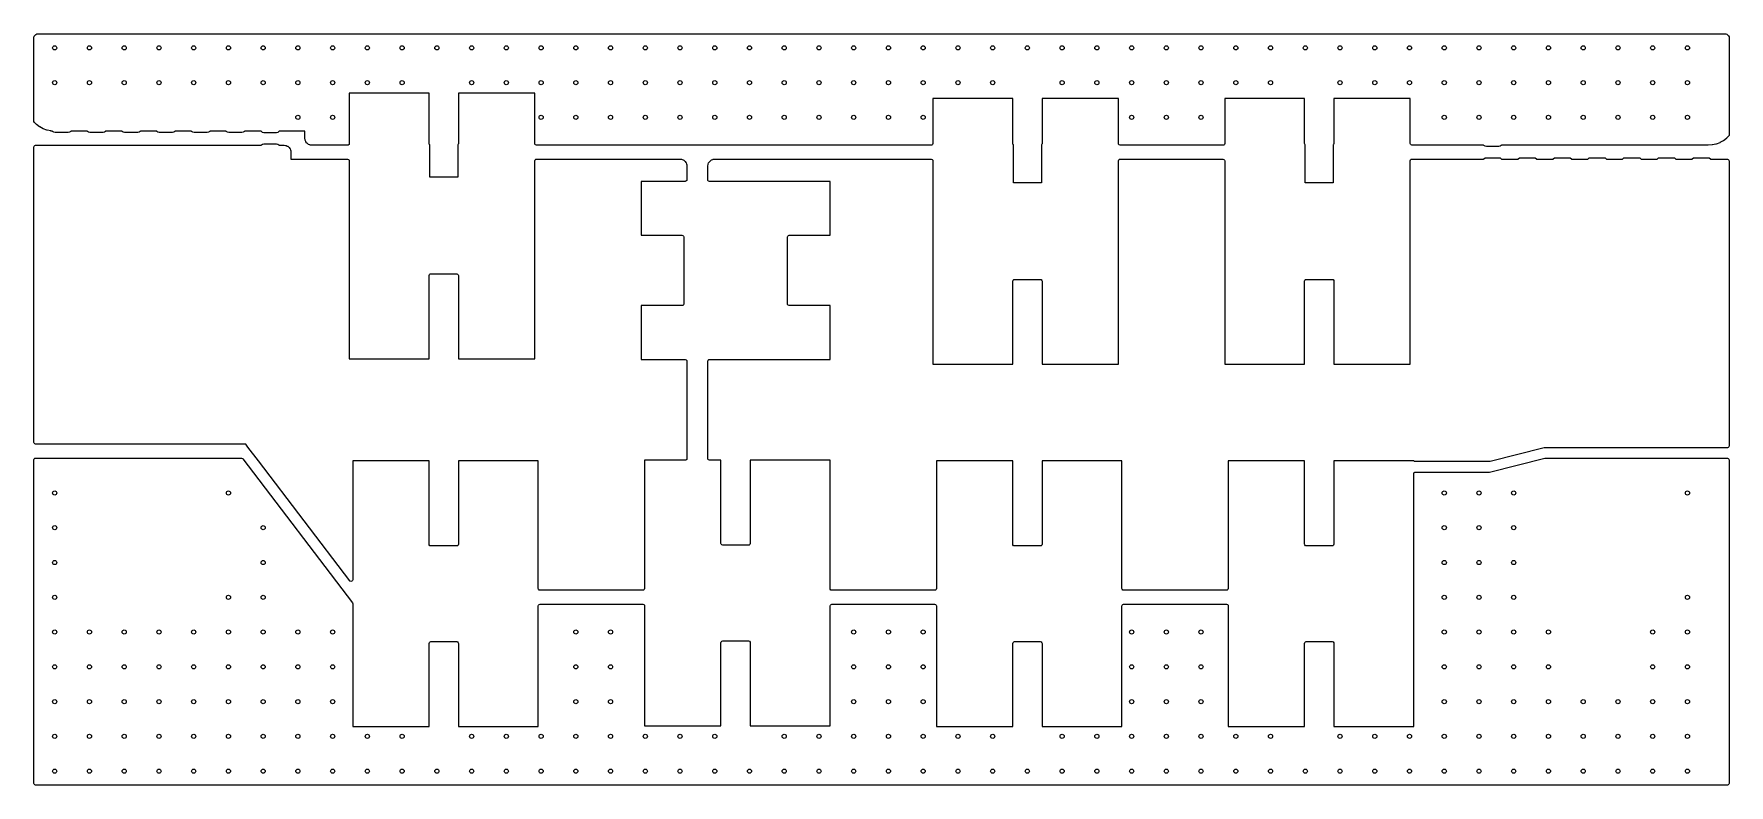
# Model space of a CAD drawing. Extents: x 3.76 to 8.56, y -6.08 to -3.96.
import ezdxf

# ---------------------------------------------------------------- set-up
doc = ezdxf.new("R2010")
doc.units = 0
doc.header["$MEASUREMENT"] = 0
doc.layers.add('BLACK', color=7, linetype='CONTINUOUS')

msp = doc.modelspace()

# ---------------------------------------------------------------- linework, layer by layer
at = {"layer": 'BLACK', "linetype": 'CONTINUOUS'}
for p, q in [((3.7599, -3.9657), (3.7606, -3.9631)), ((3.7599, -4.2036), (3.7599, -3.9657)), ((3.7606, -3.9631), (3.7613, -3.9623)), ((3.7613, -3.9623), (3.7654, -3.9581)), ((3.7654, -3.9581), (3.7678, -3.9568)), ((3.7678, -3.9568), (3.7689, -3.9567)), ((3.7689, -3.9567), (8.554, -3.9567)), ((8.554, -3.9567), (8.5566, -3.9575)), ((8.5566, -3.9575), (8.5574, -3.9581)), ((8.5574, -3.9581), (8.5615, -3.9623)), ((8.5615, -3.9623), (8.5629, -3.9647)), ((8.5629, -3.9647), (8.563, -3.9657)), ((8.563, -3.9657), (8.563, -4.2429)), ((4.8798, -4.124), (4.6535, -4.124)), ((4.6535, -4.124), (4.6535, -4.2668)), ((4.8798, -4.2668), (4.8798, -4.124)), ((5.1791, -4.124), (4.9628, -4.124)), ((4.9628, -4.124), (4.9628, -4.2668)), ((5.1791, -4.2668), (5.1791, -4.124)), ((6.5333, -4.1398), (6.3071, -4.1398)), ((6.3071, -4.1398), (6.3071, -4.2668)), ((6.5333, -4.2668), (6.5333, -4.1398)), ((6.8327, -4.1398), (6.6163, -4.1398)), ((6.6163, -4.1398), (6.6163, -4.2668)), ((6.8327, -4.2668), (6.8327, -4.1398)), ((7.3601, -4.1398), (7.1338, -4.1398)), ((7.1338, -4.1398), (7.1338, -4.2668)), ((7.3601, -4.2668), (7.3601, -4.1398)), ((7.6595, -4.1398), (7.4431, -4.1398)), ((7.4431, -4.1398), (7.4431, -4.2668)), ((7.6595, -4.2668), (7.6595, -4.1398)), ((3.76, -4.2046), (3.7599, -4.2036)), ((3.7613, -4.207), (3.76, -4.2046)), ((3.7671, -4.2128), (3.7613, -4.207)), ((3.7676, -4.2133), (3.7671, -4.2128)), ((3.776, -4.2196), (3.7676, -4.2133)), ((3.7766, -4.22), (3.776, -4.2196)), ((3.7859, -4.225), (3.7766, -4.22)), ((3.7865, -4.2253), (3.7859, -4.225)), ((3.7964, -4.229), (3.7865, -4.2253)), ((3.7599, -4.2765), (3.7606, -4.2739)), ((3.7606, -4.2739), (3.7627, -4.2721)), ((3.7627, -4.2721), (3.7647, -4.2717)), ((3.7647, -4.2717), (3.8174, -4.2717)), ((3.7971, -4.2292), (3.7964, -4.229)), ((3.8074, -4.2314), (3.7971, -4.2292)), ((3.808, -4.2315), (3.8074, -4.2314)), ((3.8122, -4.2318), (3.808, -4.2315)), ((3.8129, -4.2328), (3.8122, -4.2318)), ((3.8161, -4.235), (3.8129, -4.2328)), ((3.8199, -4.2357), (3.8161, -4.235)), ((3.8174, -4.2717), (3.8199, -4.2712)), ((3.8573, -4.2357), (3.8199, -4.2357)), ((3.8199, -4.2712), (3.8573, -4.2712)), ((3.8611, -4.235), (3.8573, -4.2357)), ((3.8573, -4.2712), (3.8598, -4.2717)), ((3.8598, -4.2717), (3.9158, -4.2717)), ((3.8642, -4.2328), (3.8611, -4.235)), ((3.8646, -4.2323), (3.8642, -4.2328)), ((3.911, -4.2323), (3.8646, -4.2323)), ((3.9113, -4.2328), (3.911, -4.2323)), ((3.9145, -4.235), (3.9113, -4.2328)), ((3.9183, -4.2357), (3.9145, -4.235)), ((3.9158, -4.2717), (3.9183, -4.2712)), ((3.9557, -4.2357), (3.9183, -4.2357)), ((3.9183, -4.2712), (3.9557, -4.2712)), ((3.9595, -4.235), (3.9557, -4.2357)), ((3.9557, -4.2712), (3.9582, -4.2717)), ((3.9582, -4.2717), (4.0143, -4.2717)), ((3.9627, -4.2328), (3.9595, -4.235)), ((3.963, -4.2323), (3.9627, -4.2328)), ((4.0094, -4.2323), (3.963, -4.2323)), ((4.0098, -4.2328), (4.0094, -4.2323)), ((4.013, -4.235), (4.0098, -4.2328)), ((4.0167, -4.2357), (4.013, -4.235)), ((4.0143, -4.2717), (4.0167, -4.2712)), ((4.0541, -4.2357), (4.0167, -4.2357)), ((4.0167, -4.2712), (4.0541, -4.2712)), ((4.0579, -4.235), (4.0541, -4.2357)), ((4.0541, -4.2712), (4.0566, -4.2717)), ((4.0566, -4.2717), (4.1127, -4.2717)), ((4.0611, -4.2328), (4.0579, -4.235)), ((4.0615, -4.2323), (4.0611, -4.2328)), ((4.1078, -4.2323), (4.0615, -4.2323)), ((4.1082, -4.2328), (4.1078, -4.2323)), ((4.1114, -4.235), (4.1082, -4.2328)), ((4.1152, -4.2357), (4.1114, -4.235)), ((4.1127, -4.2717), (4.1152, -4.2712)), ((4.1526, -4.2357), (4.1152, -4.2357)), ((4.1152, -4.2712), (4.1526, -4.2712)), ((4.1563, -4.235), (4.1526, -4.2357)), ((4.1526, -4.2712), (4.155, -4.2717)), ((4.155, -4.2717), (4.2111, -4.2717)), ((4.1595, -4.2328), (4.1563, -4.235)), ((4.1599, -4.2323), (4.1595, -4.2328)), ((4.2062, -4.2323), (4.1599, -4.2323)), ((4.2066, -4.2328), (4.2062, -4.2323)), ((4.2098, -4.235), (4.2066, -4.2328)), ((4.2136, -4.2357), (4.2098, -4.235)), ((4.2111, -4.2717), (4.2136, -4.2712)), ((4.251, -4.2357), (4.2136, -4.2357)), ((4.2136, -4.2712), (4.251, -4.2712)), ((4.2548, -4.235), (4.251, -4.2357)), ((4.251, -4.2712), (4.2535, -4.2717)), ((4.2535, -4.2717), (4.3095, -4.2717)), ((4.2579, -4.2328), (4.2548, -4.235)), ((4.2583, -4.2323), (4.2579, -4.2328)), ((4.3047, -4.2323), (4.2583, -4.2323)), ((4.305, -4.2328), (4.3047, -4.2323)), ((4.3082, -4.235), (4.305, -4.2328)), ((4.312, -4.2357), (4.3082, -4.235)), ((4.3095, -4.2717), (4.312, -4.2712)), ((4.3494, -4.2357), (4.312, -4.2357)), ((4.312, -4.2712), (4.3494, -4.2712)), ((4.3532, -4.235), (4.3494, -4.2357)), ((4.3494, -4.2712), (4.3519, -4.2717)), ((4.3519, -4.2717), (4.4038, -4.2717)), ((4.3564, -4.2328), (4.3532, -4.235)), ((4.3567, -4.2323), (4.3564, -4.2328)), ((4.4038, -4.2323), (4.3567, -4.2323)), ((4.4045, -4.2333), (4.4038, -4.2323)), ((4.4038, -4.2717), (4.4045, -4.2706)), ((4.4077, -4.2355), (4.4045, -4.2333)), ((4.4045, -4.2706), (4.4077, -4.2685)), ((4.4114, -4.2362), (4.4077, -4.2355)), ((4.4077, -4.2685), (4.4114, -4.2677)), ((4.4469, -4.2362), (4.4114, -4.2362)), ((4.4114, -4.2677), (4.4469, -4.2677)), ((4.4506, -4.2355), (4.4469, -4.2362)), ((4.4469, -4.2677), (4.4506, -4.2685)), ((4.4538, -4.2333), (4.4506, -4.2355)), ((4.4506, -4.2685), (4.4538, -4.2706)), ((4.4545, -4.2323), (4.4538, -4.2333)), ((4.4538, -4.2706), (4.4545, -4.2717)), ((4.5079, -4.2323), (4.4545, -4.2323)), ((4.4545, -4.2717), (4.4682, -4.2717)), ((4.4682, -4.2717), (4.4688, -4.2717)), ((4.4688, -4.2717), (4.473, -4.2722)), ((4.473, -4.2722), (4.4742, -4.2726)), ((4.4742, -4.2726), (4.4778, -4.274)), ((4.4778, -4.274), (4.4789, -4.2747)), ((4.4789, -4.2747), (4.4819, -4.277)), ((4.5276, -4.2323), (4.5079, -4.2323)), ((4.5079, -4.2323), (4.5079, -4.2323)), ((4.5276, -4.252), (4.5276, -4.2323)), ((4.5281, -4.2564), (4.5276, -4.252)), ((4.5285, -4.2577), (4.5281, -4.2564)), ((4.53, -4.2612), (4.5285, -4.2577)), ((4.5306, -4.2623), (4.53, -4.2612)), ((4.5329, -4.2654), (4.5306, -4.2623)), ((4.5338, -4.2663), (4.5329, -4.2654)), ((4.5369, -4.2686), (4.5338, -4.2663)), ((4.538, -4.2693), (4.5369, -4.2686)), ((4.5416, -4.2707), (4.538, -4.2693)), ((4.5428, -4.2711), (4.5416, -4.2707)), ((4.5464, -4.2715), (4.5428, -4.2711)), ((4.5469, -4.2716), (4.5464, -4.2715)), ((4.5476, -4.2717), (4.5469, -4.2716)), ((4.6486, -4.2717), (4.5476, -4.2717)), ((4.6507, -4.2712), (4.6486, -4.2717)), ((4.6528, -4.2694), (4.6507, -4.2712)), ((4.6535, -4.2668), (4.6528, -4.2694)), ((4.8802, -4.2688), (4.8798, -4.2668)), ((4.8818, -4.2706), (4.8802, -4.2688)), ((4.8818, -4.3625), (4.8818, -4.2706)), ((4.962, -4.2694), (4.9608, -4.2705)), ((4.9608, -4.2705), (4.9608, -4.3625)), ((4.9628, -4.2668), (4.962, -4.2694)), ((5.1796, -4.2688), (5.1791, -4.2668)), ((5.1814, -4.2709), (5.1796, -4.2688)), ((5.184, -4.2717), (5.1814, -4.2709)), ((6.3022, -4.2717), (5.184, -4.2717)), ((6.3042, -4.2712), (6.3022, -4.2717)), ((6.3063, -4.2694), (6.3042, -4.2712)), ((6.3071, -4.2668), (6.3063, -4.2694)), ((6.5337, -4.2688), (6.5333, -4.2668)), ((6.5353, -4.2706), (6.5337, -4.2688)), ((6.5353, -4.3783), (6.5353, -4.2706)), ((6.6155, -4.2694), (6.6143, -4.2705)), ((6.6143, -4.2705), (6.6143, -4.3783)), ((6.6163, -4.2668), (6.6155, -4.2694)), ((6.8331, -4.2688), (6.8327, -4.2668)), ((6.8349, -4.2709), (6.8331, -4.2688)), ((6.8376, -4.2717), (6.8349, -4.2709)), ((7.129, -4.2717), (6.8376, -4.2717)), ((7.131, -4.2712), (7.129, -4.2717)), ((7.1331, -4.2694), (7.131, -4.2712)), ((7.1338, -4.2668), (7.1331, -4.2694)), ((7.3605, -4.2688), (7.3601, -4.2668)), ((7.3621, -4.2706), (7.3605, -4.2688)), ((7.3621, -4.3783), (7.3621, -4.2706)), ((7.4423, -4.2694), (7.4411, -4.2705)), ((7.4411, -4.2705), (7.4411, -4.3783)), ((7.4431, -4.2668), (7.4423, -4.2694)), ((7.6599, -4.2688), (7.6595, -4.2668)), ((7.6617, -4.2709), (7.6599, -4.2688)), ((7.6643, -4.2717), (7.6617, -4.2709)), ((7.8675, -4.2717), (7.6643, -4.2717)), ((7.8682, -4.2727), (7.8675, -4.2717)), ((7.8714, -4.2748), (7.8682, -4.2727)), ((7.9176, -4.2727), (7.9144, -4.2748)), ((7.9183, -4.2717), (7.9176, -4.2727)), ((7.9726, -4.2717), (7.9183, -4.2717)), ((8.01, -4.2717), (7.9726, -4.2717)), ((8.0719, -4.2717), (8.01, -4.2717)), ((8.1093, -4.2717), (8.0719, -4.2717)), ((8.1703, -4.2717), (8.1093, -4.2717)), ((8.2077, -4.2717), (8.1703, -4.2717)), ((8.2687, -4.2717), (8.2077, -4.2717)), ((8.3061, -4.2717), (8.2687, -4.2717)), ((8.3671, -4.2717), (8.3061, -4.2717)), ((8.4045, -4.2717), (8.3671, -4.2717)), ((8.4656, -4.2717), (8.4045, -4.2717)), ((8.503, -4.2717), (8.4656, -4.2717)), ((8.5038, -4.2717), (8.503, -4.2717)), ((8.5041, -4.2716), (8.5038, -4.2717)), ((8.5148, -4.2709), (8.5041, -4.2716)), ((8.5155, -4.2708), (8.5148, -4.2709)), ((8.5258, -4.2685), (8.5155, -4.2708)), ((8.5264, -4.2683), (8.5258, -4.2685)), ((8.5363, -4.2647), (8.5264, -4.2683)), ((8.537, -4.2644), (8.5363, -4.2647)), ((8.5462, -4.2593), (8.537, -4.2644)), ((8.5468, -4.2589), (8.5462, -4.2593)), ((8.5552, -4.2526), (8.5468, -4.2589)), ((8.5557, -4.2522), (8.5552, -4.2526)), ((8.556, -4.252), (8.5557, -4.2522)), ((8.5615, -4.2464), (8.556, -4.252)), ((8.5622, -4.2456), (8.5615, -4.2464)), ((8.563, -4.2429), (8.5622, -4.2456)), ((3.7599, -5.1132), (3.7599, -4.2765)), ((4.4819, -4.277), (4.4828, -4.2779)), ((4.4828, -4.2779), (4.4852, -4.281)), ((4.4852, -4.281), (4.4858, -4.2821)), ((4.4858, -4.2821), (4.4873, -4.2856)), ((4.4873, -4.2856), (4.4876, -4.2869)), ((4.4876, -4.2869), (4.4881, -4.2907)), ((4.4881, -4.2907), (4.4882, -4.2913)), ((4.4882, -4.2913), (4.4882, -4.311)), ((4.4882, -4.311), (4.6486, -4.311)), ((4.6486, -4.311), (4.6513, -4.3118)), ((4.6513, -4.3118), (4.6531, -4.3139)), ((4.6531, -4.3139), (4.6535, -4.3159)), ((4.6535, -4.3159), (4.6535, -4.876)), ((5.1791, -4.3159), (5.1799, -4.3133)), ((5.1791, -4.876), (5.1791, -4.3159)), ((5.1799, -4.3133), (5.182, -4.3115)), ((5.182, -4.3115), (5.184, -4.311)), ((5.184, -4.311), (5.48, -4.311)), ((5.48, -4.311), (5.5902, -4.311)), ((5.5902, -4.311), (5.5909, -4.3111)), ((5.5909, -4.3111), (5.595, -4.3116)), ((5.595, -4.3116), (5.5962, -4.3119)), ((5.5962, -4.3119), (5.5998, -4.3134)), ((5.5998, -4.3134), (5.6009, -4.3141)), ((5.6009, -4.3141), (5.604, -4.3164)), ((5.604, -4.3164), (5.6049, -4.3173)), ((5.6049, -4.3173), (5.6072, -4.3204)), ((5.6072, -4.3204), (5.6078, -4.3215)), ((5.6078, -4.3215), (5.6093, -4.325)), ((5.6702, -4.325), (5.6717, -4.3215)), ((5.6717, -4.3215), (5.6723, -4.3204)), ((5.6723, -4.3204), (5.6747, -4.3173)), ((5.6747, -4.3173), (5.6756, -4.3164)), ((5.6756, -4.3164), (5.6786, -4.3141)), ((5.6786, -4.3141), (5.6797, -4.3134)), ((5.6797, -4.3134), (5.6833, -4.3119)), ((5.6833, -4.3119), (5.6845, -4.3116)), ((5.6845, -4.3116), (5.6887, -4.3111)), ((5.6887, -4.3111), (5.6893, -4.311)), ((5.6893, -4.311), (6.3022, -4.311)), ((6.3022, -4.311), (6.3048, -4.3118)), ((6.3048, -4.3118), (6.3066, -4.3139)), ((6.3066, -4.3139), (6.3071, -4.3159)), ((6.3071, -4.3159), (6.3071, -4.8918)), ((6.8327, -4.3159), (6.8335, -4.3133)), ((6.8327, -4.8918), (6.8327, -4.3159)), ((6.8335, -4.3133), (6.8355, -4.3115)), ((6.8355, -4.3115), (6.8376, -4.311)), ((6.8376, -4.311), (7.129, -4.311)), ((7.129, -4.311), (7.1316, -4.3118)), ((7.1316, -4.3118), (7.1334, -4.3139)), ((7.1334, -4.3139), (7.1338, -4.3159)), ((7.1338, -4.3159), (7.1338, -4.8918)), ((7.6595, -4.3159), (7.6602, -4.3133)), ((7.6595, -4.8918), (7.6595, -4.3159)), ((7.6602, -4.3133), (7.6623, -4.3115)), ((7.6623, -4.3115), (7.6643, -4.311)), ((7.6643, -4.311), (7.8675, -4.311)), ((7.8675, -4.311), (7.8682, -4.31)), ((7.8682, -4.31), (7.8714, -4.3078)), ((7.8752, -4.2756), (7.8714, -4.2748)), ((7.8714, -4.3078), (7.8752, -4.3071)), ((7.9106, -4.2756), (7.8752, -4.2756)), ((7.8752, -4.3071), (7.9106, -4.3071)), ((7.9144, -4.2748), (7.9106, -4.2756)), ((7.9106, -4.3071), (7.9144, -4.3078)), ((7.9144, -4.3078), (7.9176, -4.31)), ((7.9176, -4.31), (7.9183, -4.311)), ((7.9183, -4.311), (7.965, -4.311)), ((7.965, -4.311), (7.9657, -4.31)), ((7.9657, -4.31), (7.9689, -4.3078)), ((7.9689, -4.3078), (7.9726, -4.3071)), ((7.9726, -4.3071), (8.01, -4.3071)), ((8.01, -4.3071), (8.0138, -4.3078)), ((8.0138, -4.3078), (8.017, -4.31)), ((8.017, -4.31), (8.0177, -4.311)), ((8.0177, -4.311), (8.0642, -4.311)), ((8.0642, -4.311), (8.0649, -4.31)), ((8.0649, -4.31), (8.0681, -4.3078)), ((8.0681, -4.3078), (8.0719, -4.3071)), ((8.0719, -4.3071), (8.1093, -4.3071)), ((8.1093, -4.3071), (8.113, -4.3078)), ((8.113, -4.3078), (8.1162, -4.31)), ((8.1162, -4.31), (8.1169, -4.311)), ((8.1169, -4.311), (8.1626, -4.311)), ((8.1626, -4.311), (8.1633, -4.31)), ((8.1633, -4.31), (8.1665, -4.3078)), ((8.1665, -4.3078), (8.1703, -4.3071)), ((8.1703, -4.3071), (8.2077, -4.3071)), ((8.2077, -4.3071), (8.2114, -4.3078)), ((8.2114, -4.3078), (8.2146, -4.31)), ((8.2146, -4.31), (8.2153, -4.311)), ((8.2153, -4.311), (8.261, -4.311)), ((8.261, -4.311), (8.2617, -4.31)), ((8.2617, -4.31), (8.2649, -4.3078)), ((8.2649, -4.3078), (8.2687, -4.3071)), ((8.2687, -4.3071), (8.3061, -4.3071)), ((8.3061, -4.3071), (8.3099, -4.3078)), ((8.3099, -4.3078), (8.3131, -4.31)), ((8.3131, -4.31), (8.3138, -4.311)), ((8.3138, -4.311), (8.3595, -4.311)), ((8.3595, -4.311), (8.3602, -4.31)), ((8.3602, -4.31), (8.3634, -4.3078)), ((8.3634, -4.3078), (8.3671, -4.3071)), ((8.3671, -4.3071), (8.4045, -4.3071)), ((8.4045, -4.3071), (8.4083, -4.3078)), ((8.4083, -4.3078), (8.4115, -4.31)), ((8.4115, -4.31), (8.4122, -4.311)), ((8.4122, -4.311), (8.4579, -4.311)), ((8.4579, -4.311), (8.4586, -4.31)), ((8.4586, -4.31), (8.4618, -4.3078)), ((8.4618, -4.3078), (8.4656, -4.3071)), ((8.4656, -4.3071), (8.503, -4.3071)), ((8.503, -4.3071), (8.5067, -4.3078)), ((8.5067, -4.3078), (8.5099, -4.31)), ((8.5099, -4.31), (8.5106, -4.311)), ((8.5106, -4.311), (8.5581, -4.311)), ((8.5581, -4.311), (8.5607, -4.3118)), ((8.5607, -4.3118), (8.5625, -4.3139)), ((8.5625, -4.3139), (8.563, -4.3159)), ((8.563, -4.3159), (8.563, -5.1231)), ((4.9608, -4.3625), (4.8818, -4.3625)), ((5.6093, -4.325), (5.6096, -4.3263)), ((5.6102, -4.3691), (5.6095, -4.3717)), ((5.6096, -4.3263), (5.6102, -4.3304)), ((5.6102, -4.3304), (5.6102, -4.331)), ((5.6102, -4.331), (5.6102, -4.3691)), ((5.6693, -4.3304), (5.6699, -4.3263)), ((5.6693, -4.331), (5.6693, -4.3304)), ((5.6693, -4.3691), (5.6693, -4.331)), ((5.6697, -4.3711), (5.6693, -4.3691)), ((5.6699, -4.3263), (5.6702, -4.325)), ((5.6054, -4.374), (5.48, -4.374)), ((5.48, -4.374), (5.48, -4.5265)), ((5.6074, -4.3735), (5.6054, -4.374)), ((5.6095, -4.3717), (5.6074, -4.3735)), ((5.6715, -4.3732), (5.6697, -4.3711)), ((5.6742, -4.374), (5.6715, -4.3732)), ((6.016, -4.374), (5.6742, -4.374)), ((6.016, -4.5265), (6.016, -4.374)), ((6.6143, -4.3783), (6.5353, -4.3783)), ((7.4411, -4.3783), (7.3621, -4.3783)), ((5.48, -4.5265), (5.5961, -4.5265)), ((5.5961, -4.5265), (5.5988, -4.5273)), ((5.5988, -4.5273), (5.6006, -4.5293)), ((5.6006, -4.5293), (5.601, -4.5314)), ((5.601, -4.5314), (5.601, -4.7206)), ((5.895, -4.5314), (5.8958, -4.5287)), ((5.895, -4.7206), (5.895, -4.5314)), ((5.8958, -4.5287), (5.8979, -4.5269)), ((5.8979, -4.5269), (5.8999, -4.5265)), ((5.8999, -4.5265), (6.016, -4.5265)), ((4.8798, -4.6403), (4.8805, -4.6377)), ((4.8798, -4.876), (4.8798, -4.6403)), ((4.8805, -4.6377), (4.8826, -4.6359)), ((4.8826, -4.6359), (4.8846, -4.6355)), ((4.8846, -4.6355), (4.9579, -4.6355)), ((4.9579, -4.6355), (4.9605, -4.6362)), ((4.9605, -4.6362), (4.9623, -4.6383)), ((4.9623, -4.6383), (4.9628, -4.6403)), ((4.9628, -4.6403), (4.9628, -4.876)), ((6.5333, -4.6562), (6.5341, -4.6535)), ((6.5333, -4.8918), (6.5333, -4.6562)), ((6.5341, -4.6535), (6.5362, -4.6517)), ((6.5362, -4.6517), (6.5382, -4.6513)), ((6.5382, -4.6513), (6.6114, -4.6513)), ((6.6114, -4.6513), (6.6141, -4.6521)), ((6.6141, -4.6521), (6.6159, -4.6541)), ((6.6159, -4.6541), (6.6163, -4.6562)), ((6.6163, -4.6562), (6.6163, -4.8918)), ((7.3601, -4.6562), (7.3608, -4.6535)), ((7.3601, -4.8918), (7.3601, -4.6562)), ((7.3608, -4.6535), (7.3629, -4.6517)), ((7.3629, -4.6517), (7.365, -4.6513)), ((7.365, -4.6513), (7.4382, -4.6513)), ((7.4382, -4.6513), (7.4408, -4.6521)), ((7.4408, -4.6521), (7.4426, -4.6541)), ((7.4426, -4.6541), (7.4431, -4.6562)), ((7.4431, -4.6562), (7.4431, -4.8918)), ((5.5961, -4.7255), (5.48, -4.7255)), ((5.48, -4.7255), (5.48, -4.878)), ((5.5982, -4.725), (5.5961, -4.7255)), ((5.6003, -4.7232), (5.5982, -4.725)), ((5.601, -4.7206), (5.6003, -4.7232)), ((5.8955, -4.7226), (5.895, -4.7206)), ((5.8973, -4.7247), (5.8955, -4.7226)), ((5.8999, -4.7255), (5.8973, -4.7247)), ((6.016, -4.7255), (5.8999, -4.7255)), ((6.016, -4.878), (6.016, -4.7255)), ((4.6535, -4.876), (4.8798, -4.876)), ((4.9628, -4.876), (5.1791, -4.876)), ((5.48, -4.878), (5.6054, -4.878)), ((5.6054, -4.878), (5.608, -4.8788)), ((5.608, -4.8788), (5.6098, -4.8808)), ((5.6098, -4.8808), (5.6102, -4.8829)), ((5.6102, -4.8829), (5.6102, -5.1585)), ((5.6693, -4.8829), (5.6701, -4.8802)), ((5.6693, -5.1585), (5.6693, -4.8829)), ((5.6701, -4.8802), (5.6721, -4.8784)), ((5.6721, -4.8784), (5.6742, -4.878)), ((5.6742, -4.878), (6.016, -4.878)), ((6.3071, -4.8918), (6.5333, -4.8918)), ((6.6163, -4.8918), (6.8327, -4.8918)), ((7.1338, -4.8918), (7.3601, -4.8918)), ((7.4431, -4.8918), (7.6595, -4.8918)), ((3.7603, -5.1153), (3.7599, -5.1132)), ((3.7621, -5.1173), (3.7603, -5.1153)), ((3.7647, -5.1181), (3.7621, -5.1173)), ((4.3505, -5.1181), (3.7647, -5.1181)), ((4.3602, -5.1181), (4.3505, -5.1181)), ((4.3661, -5.1259), (4.3602, -5.1181)), ((4.3962, -5.1653), (4.3661, -5.1259)), ((4.3661, -5.1259), (4.3661, -5.1259)), ((8.039, -5.1285), (7.8864, -5.1667)), ((8.0413, -5.128), (8.039, -5.1285)), ((8.5581, -5.128), (8.0413, -5.128)), ((8.5601, -5.1275), (8.5581, -5.128)), ((8.5622, -5.1257), (8.5601, -5.1275)), ((8.563, -5.1231), (8.5622, -5.1257)), ((3.7599, -5.1624), (3.7606, -5.1597)), ((3.7599, -6.0778), (3.7599, -5.1624)), ((3.7606, -5.1597), (3.7627, -5.1579)), ((3.7627, -5.1579), (3.7647, -5.1575)), ((3.7647, -5.1575), (4.348, -5.1575)), ((4.348, -5.1575), (4.3506, -5.1583)), ((4.3506, -5.1583), (4.3519, -5.1594)), ((4.3519, -5.1594), (4.6624, -5.567)), ((4.6546, -5.5045), (4.3962, -5.1653)), ((4.8798, -5.1653), (4.6634, -5.1653)), ((4.6634, -5.1653), (4.6634, -5.5015)), ((4.8798, -5.401), (4.8798, -5.1653)), ((5.189, -5.1653), (4.9628, -5.1653)), ((4.9628, -5.1653), (4.9628, -5.401)), ((5.189, -5.5266), (5.189, -5.1653)), ((5.6054, -5.1634), (5.4901, -5.1634)), ((5.4901, -5.1634), (5.4901, -5.5266)), ((5.6074, -5.163), (5.6054, -5.1634)), ((5.6095, -5.1612), (5.6074, -5.163)), ((5.6102, -5.1585), (5.6095, -5.1612)), ((5.6697, -5.1606), (5.6693, -5.1585)), ((5.6715, -5.1626), (5.6697, -5.1606)), ((5.6742, -5.1634), (5.6715, -5.1626)), ((5.7065, -5.1634), (5.6742, -5.1634)), ((5.7065, -5.399), (5.7065, -5.1634)), ((6.0158, -5.1634), (5.7895, -5.1634)), ((5.7895, -5.1634), (5.7895, -5.399)), ((6.0158, -5.5266), (6.0158, -5.1634)), ((6.5333, -5.1653), (6.3169, -5.1653)), ((6.3169, -5.1653), (6.3169, -5.5266)), ((6.5333, -5.401), (6.5333, -5.1653)), ((6.8425, -5.1653), (6.6163, -5.1653)), ((6.6163, -5.1653), (6.6163, -5.401)), ((6.8425, -5.5266), (6.8425, -5.1653)), ((7.3601, -5.1653), (7.1437, -5.1653)), ((7.1437, -5.1653), (7.1437, -5.5266)), ((7.3601, -5.401), (7.3601, -5.1653)), ((7.6693, -5.1653), (7.4431, -5.1653)), ((7.4431, -5.1653), (7.4431, -5.401)), ((7.6703, -5.1663), (7.6693, -5.1653)), ((7.6716, -5.1673), (7.6703, -5.1663)), ((7.672, -5.1673), (7.6716, -5.1673)), ((7.8813, -5.1673), (7.672, -5.1673)), ((7.8816, -5.1673), (7.8813, -5.1673)), ((7.8835, -5.1672), (7.8816, -5.1673)), ((7.8841, -5.1671), (7.8835, -5.1672)), ((7.8839, -5.1969), (8.0408, -5.1576)), ((7.8861, -5.1668), (7.8841, -5.1671)), ((7.8864, -5.1667), (7.8861, -5.1668)), ((8.0408, -5.1576), (8.0419, -5.1575)), ((8.0419, -5.1575), (8.5581, -5.1575)), ((8.5581, -5.1575), (8.5607, -5.1583)), ((8.5607, -5.1583), (8.5625, -5.1603)), ((8.5625, -5.1603), (8.563, -5.1624)), ((8.563, -5.1624), (8.563, -6.0778)), ((7.6693, -5.2017), (7.6701, -5.1991)), ((7.6693, -5.9173), (7.6693, -5.2017)), ((7.6701, -5.1991), (7.6722, -5.1973)), ((7.6722, -5.1973), (7.6742, -5.1969)), ((7.6742, -5.1969), (7.8839, -5.1969)), ((4.8802, -5.403), (4.8798, -5.401)), ((4.882, -5.4051), (4.8802, -5.403)), ((4.8846, -5.4058), (4.882, -5.4051)), ((4.9579, -5.4058), (4.8846, -5.4058)), ((4.9599, -5.4054), (4.9579, -5.4058)), ((4.962, -5.4036), (4.9599, -5.4054)), ((4.9628, -5.401), (4.962, -5.4036)), ((5.707, -5.4011), (5.7065, -5.399)), ((5.7088, -5.4031), (5.707, -5.4011)), ((5.7114, -5.4039), (5.7088, -5.4031)), ((5.7846, -5.4039), (5.7114, -5.4039)), ((5.7867, -5.4035), (5.7846, -5.4039)), ((5.7888, -5.4017), (5.7867, -5.4035)), ((5.7895, -5.399), (5.7888, -5.4017)), ((6.5337, -5.403), (6.5333, -5.401)), ((6.5355, -5.4051), (6.5337, -5.403)), ((6.5382, -5.4058), (6.5355, -5.4051)), ((6.6114, -5.4058), (6.5382, -5.4058)), ((6.6134, -5.4054), (6.6114, -5.4058)), ((6.6155, -5.4036), (6.6134, -5.4054)), ((6.6163, -5.401), (6.6155, -5.4036)), ((7.3605, -5.403), (7.3601, -5.401)), ((7.3623, -5.4051), (7.3605, -5.403)), ((7.365, -5.4058), (7.3623, -5.4051)), ((7.4382, -5.4058), (7.365, -5.4058)), ((7.4402, -5.4054), (7.4382, -5.4058)), ((7.4423, -5.4036), (7.4402, -5.4054)), ((7.4431, -5.401), (7.4423, -5.4036)), ((4.6553, -5.5052), (4.6546, -5.5045)), ((4.6578, -5.5063), (4.6553, -5.5052)), ((4.6605, -5.506), (4.6578, -5.5063)), ((4.6626, -5.5041), (4.6605, -5.506)), ((4.6634, -5.5015), (4.6626, -5.5041)), ((4.6624, -5.567), (4.6634, -5.5695)), ((4.6634, -5.5695), (4.6634, -5.5699)), ((4.6634, -5.5699), (4.6634, -5.9173)), ((5.1894, -5.5286), (5.189, -5.5266)), ((5.1912, -5.5307), (5.1894, -5.5286)), ((5.1898, -5.5731), (5.1918, -5.5713)), ((5.1939, -5.5315), (5.1912, -5.5307)), ((5.1918, -5.5713), (5.1939, -5.5709)), ((5.4853, -5.5315), (5.1939, -5.5315)), ((5.1939, -5.5709), (5.4853, -5.5709)), ((5.4873, -5.5311), (5.4853, -5.5315)), ((5.4853, -5.5709), (5.4879, -5.5716)), ((5.4894, -5.5293), (5.4873, -5.5311)), ((5.4901, -5.5266), (5.4894, -5.5293)), ((6.0162, -5.5286), (6.0158, -5.5266)), ((6.018, -5.5307), (6.0162, -5.5286)), ((6.0165, -5.5731), (6.0186, -5.5713)), ((6.0206, -5.5315), (6.018, -5.5307)), ((6.0186, -5.5713), (6.0206, -5.5709)), ((6.312, -5.5315), (6.0206, -5.5315)), ((6.0206, -5.5709), (6.312, -5.5709)), ((6.3141, -5.5311), (6.312, -5.5315)), ((6.312, -5.5709), (6.3147, -5.5716)), ((6.3161, -5.5293), (6.3141, -5.5311)), ((6.3169, -5.5266), (6.3161, -5.5293)), ((6.843, -5.5286), (6.8425, -5.5266)), ((6.8448, -5.5307), (6.843, -5.5286)), ((6.8433, -5.5731), (6.8454, -5.5713)), ((6.8474, -5.5315), (6.8448, -5.5307)), ((6.8454, -5.5713), (6.8474, -5.5709)), ((7.1388, -5.5315), (6.8474, -5.5315)), ((6.8474, -5.5709), (7.1388, -5.5709)), ((7.1408, -5.5311), (7.1388, -5.5315)), ((7.1388, -5.5709), (7.1414, -5.5716)), ((7.1429, -5.5293), (7.1408, -5.5311)), ((7.1437, -5.5266), (7.1429, -5.5293)), ((5.189, -5.5757), (5.1898, -5.5731)), ((5.189, -5.9173), (5.189, -5.5757)), ((5.4879, -5.5716), (5.4897, -5.5737)), ((5.4897, -5.5737), (5.4901, -5.5757)), ((5.4901, -5.5757), (5.4901, -5.9154)), ((6.0158, -5.5757), (6.0165, -5.5731)), ((6.0158, -5.9154), (6.0158, -5.5757)), ((6.3147, -5.5716), (6.3165, -5.5737)), ((6.3165, -5.5737), (6.3169, -5.5757)), ((6.3169, -5.5757), (6.3169, -5.9173)), ((6.8425, -5.5757), (6.8433, -5.5731)), ((6.8425, -5.9173), (6.8425, -5.5757)), ((7.1414, -5.5716), (7.1432, -5.5737)), ((7.1432, -5.5737), (7.1437, -5.5757)), ((7.1437, -5.5757), (7.1437, -5.9173)), ((4.8798, -5.6817), (4.8805, -5.6791)), ((4.8798, -5.9173), (4.8798, -5.6817)), ((4.8805, -5.6791), (4.8826, -5.6773)), ((4.8826, -5.6773), (4.8846, -5.6768)), ((4.8846, -5.6768), (4.9579, -5.6768)), ((4.9579, -5.6768), (4.9605, -5.6776)), ((4.9605, -5.6776), (4.9623, -5.6797)), ((4.9623, -5.6797), (4.9628, -5.6817)), ((4.9628, -5.6817), (4.9628, -5.9173)), ((5.7065, -5.6798), (5.7073, -5.6771)), ((5.7065, -5.9154), (5.7065, -5.6798)), ((5.7073, -5.6771), (5.7094, -5.6753)), ((5.7094, -5.6753), (5.7114, -5.6749)), ((5.7114, -5.6749), (5.7846, -5.6749)), ((5.7846, -5.6749), (5.7873, -5.6757)), ((5.7873, -5.6757), (5.7891, -5.6778)), ((5.7891, -5.6778), (5.7895, -5.6798)), ((5.7895, -5.6798), (5.7895, -5.9154)), ((6.5333, -5.6817), (6.5341, -5.6791)), ((6.5333, -5.9173), (6.5333, -5.6817)), ((6.5341, -5.6791), (6.5362, -5.6773)), ((6.5362, -5.6773), (6.5382, -5.6768)), ((6.5382, -5.6768), (6.6114, -5.6768)), ((6.6114, -5.6768), (6.6141, -5.6776)), ((6.6141, -5.6776), (6.6159, -5.6797)), ((6.6159, -5.6797), (6.6163, -5.6817)), ((6.6163, -5.6817), (6.6163, -5.9173)), ((7.3601, -5.6817), (7.3608, -5.6791)), ((7.3601, -5.9173), (7.3601, -5.6817)), ((7.3608, -5.6791), (7.3629, -5.6773)), ((7.3629, -5.6773), (7.365, -5.6768)), ((7.365, -5.6768), (7.4382, -5.6768)), ((7.4382, -5.6768), (7.4408, -5.6776)), ((7.4408, -5.6776), (7.4426, -5.6797)), ((7.4426, -5.6797), (7.4431, -5.6817)), ((7.4431, -5.6817), (7.4431, -5.9173)), ((4.6634, -5.9173), (4.8798, -5.9173)), ((4.9628, -5.9173), (5.189, -5.9173)), ((5.4901, -5.9154), (5.7065, -5.9154)), ((5.7895, -5.9154), (6.0158, -5.9154)), ((6.3169, -5.9173), (6.5333, -5.9173)), ((6.6163, -5.9173), (6.8425, -5.9173)), ((7.1437, -5.9173), (7.3601, -5.9173)), ((7.4431, -5.9173), (7.6693, -5.9173)), ((3.7603, -6.0798), (3.7599, -6.0778)), ((3.7621, -6.0819), (3.7603, -6.0798)), ((3.7647, -6.0827), (3.7621, -6.0819)), ((8.5581, -6.0827), (3.7647, -6.0827)), ((8.5601, -6.0822), (8.5581, -6.0827)), ((8.5622, -6.0804), (8.5601, -6.0822)), ((8.563, -6.0778), (8.5622, -6.0804))]:
    msp.add_line(p, q, dxfattribs=at)
at = {"layer": 'BLACK'}
for centre in [(3.8189, -3.9961), (3.9173, -3.9961), (4.0157, -3.9961), (4.1142, -3.9961), (4.2126, -3.9961), (4.311, -3.9961), (4.4094, -3.9961), (4.5079, -3.9961), (4.6063, -3.9961), (4.7047, -3.9961), (4.8031, -3.9961), (4.9016, -3.9961), (5, -3.9961), (5.0984, -3.9961), (5.1969, -3.9961), (5.2953, -3.9961), (5.3937, -3.9961), (5.4921, -3.9961), (5.5906, -3.9961), (5.689, -3.9961), (5.7874, -3.9961), (5.8858, -3.9961), (5.9843, -3.9961), (6.0827, -3.9961), (6.1811, -3.9961), (6.2795, -3.9961), (6.378, -3.9961), (6.4764, -3.9961), (6.5748, -3.9961), (6.6732, -3.9961), (6.7717, -3.9961), (6.8701, -3.9961), (6.9685, -3.9961), (7.0669, -3.9961), (7.1654, -3.9961), (7.2638, -3.9961), (7.3622, -3.9961), (7.4606, -3.9961), (7.5591, -3.9961), (7.6575, -3.9961), (7.7559, -3.9961), (7.8543, -3.9961), (7.9528, -3.9961), (8.0512, -3.9961), (8.1496, -3.9961), (8.248, -3.9961), (8.3465, -3.9961), (8.4449, -3.9961), (3.8189, -4.0945), (3.9173, -4.0945), (4.0157, -4.0945), (4.1142, -4.0945), (4.2126, -4.0945), (4.311, -4.0945), (4.4094, -4.0945), (4.5079, -4.0945), (4.6063, -4.0945), (4.7047, -4.0945), (4.8031, -4.0945), (5, -4.0945), (5.0984, -4.0945), (5.1969, -4.0945), (5.2953, -4.0945), (5.3937, -4.0945), (5.4921, -4.0945), (5.5906, -4.0945), (5.689, -4.0945), (5.7874, -4.0945), (5.8858, -4.0945), (5.9843, -4.0945), (6.0827, -4.0945), (6.1811, -4.0945), (6.2795, -4.0945), (6.378, -4.0945), (6.4764, -4.0945), (6.6732, -4.0945), (6.7717, -4.0945), (6.8701, -4.0945), (6.9685, -4.0945), (7.0669, -4.0945), (7.1654, -4.0945), (7.2638, -4.0945), (7.4606, -4.0945), (7.5591, -4.0945), (7.6575, -4.0945), (7.7559, -4.0945), (7.8543, -4.0945), (7.9528, -4.0945), (8.0512, -4.0945), (8.1496, -4.0945), (8.248, -4.0945), (8.3465, -4.0945), (8.4449, -4.0945), (4.5079, -4.1929), (4.6063, -4.1929), (5.1969, -4.1929), (5.2953, -4.1929), (5.3937, -4.1929), (5.4921, -4.1929), (5.5906, -4.1929), (5.689, -4.1929), (5.7874, -4.1929), (5.8858, -4.1929), (5.9843, -4.1929), (6.0827, -4.1929), (6.1811, -4.1929), (6.2795, -4.1929), (6.8701, -4.1929), (6.9685, -4.1929), (7.0669, -4.1929), (7.7559, -4.1929), (7.8543, -4.1929), (7.9528, -4.1929), (8.0512, -4.1929), (8.1496, -4.1929), (8.248, -4.1929), (8.3465, -4.1929), (8.4449, -4.1929), (3.8189, -5.2559), (4.311, -5.2559), (7.7559, -5.2559), (7.8543, -5.2559), (7.9528, -5.2559), (8.4449, -5.2559), (3.8189, -5.3543), (4.4094, -5.3543), (7.7559, -5.3543), (7.8543, -5.3543), (7.9528, -5.3543), (3.8189, -5.4528), (4.4094, -5.4528), (7.7559, -5.4528), (7.8543, -5.4528), (7.9528, -5.4528), (3.8189, -5.5512), (4.311, -5.5512), (4.4094, -5.5512), (7.7559, -5.5512), (7.8543, -5.5512), (7.9528, -5.5512), (8.4449, -5.5512), (3.8189, -5.6496), (3.9173, -5.6496), (4.0157, -5.6496), (4.1142, -5.6496), (4.2126, -5.6496), (4.311, -5.6496), (4.4094, -5.6496), (4.5079, -5.6496), (4.6063, -5.6496), (5.2953, -5.6496), (5.3937, -5.6496), (6.0827, -5.6496), (6.1811, -5.6496), (6.2795, -5.6496), (6.8701, -5.6496), (6.9685, -5.6496), (7.0669, -5.6496), (7.7559, -5.6496), (7.8543, -5.6496), (7.9528, -5.6496), (8.0512, -5.6496), (8.3465, -5.6496), (8.4449, -5.6496), (3.8189, -5.748), (3.9173, -5.748), (4.0157, -5.748), (4.1142, -5.748), (4.2126, -5.748), (4.311, -5.748), (4.4094, -5.748), (4.5079, -5.748), (4.6063, -5.748), (5.2953, -5.748), (5.3937, -5.748), (6.0827, -5.748), (6.1811, -5.748), (6.2795, -5.748), (6.8701, -5.748), (6.9685, -5.748), (7.0669, -5.748), (7.7559, -5.748), (7.8543, -5.748), (7.9528, -5.748), (8.0512, -5.748), (8.3465, -5.748), (8.4449, -5.748), (3.8189, -5.8465), (3.9173, -5.8465), (4.0157, -5.8465), (4.1142, -5.8465), (4.2126, -5.8465), (4.311, -5.8465), (4.4094, -5.8465), (4.5079, -5.8465), (4.6063, -5.8465), (5.2953, -5.8465), (5.3937, -5.8465), (6.0827, -5.8465), (6.1811, -5.8465), (6.2795, -5.8465), (6.8701, -5.8465), (6.9685, -5.8465), (7.0669, -5.8465), (7.7559, -5.8465), (7.8543, -5.8465), (7.9528, -5.8465), (8.0512, -5.8465), (8.1496, -5.8465), (8.248, -5.8465), (8.3465, -5.8465), (8.4449, -5.8465), (3.8189, -5.9449), (3.9173, -5.9449), (4.0157, -5.9449), (4.1142, -5.9449), (4.2126, -5.9449), (4.311, -5.9449), (4.4094, -5.9449), (4.5079, -5.9449), (4.6063, -5.9449), (4.7047, -5.9449), (4.8031, -5.9449), (5, -5.9449), (5.0984, -5.9449), (5.1969, -5.9449), (5.2953, -5.9449), (5.3937, -5.9449), (5.4921, -5.9449), (5.5906, -5.9449), (5.689, -5.9449), (5.8858, -5.9449), (5.9843, -5.9449), (6.0827, -5.9449), (6.1811, -5.9449), (6.2795, -5.9449), (6.378, -5.9449), (6.4764, -5.9449), (6.6732, -5.9449), (6.7717, -5.9449), (6.8701, -5.9449), (6.9685, -5.9449), (7.0669, -5.9449), (7.1654, -5.9449), (7.2638, -5.9449), (7.4606, -5.9449), (7.5591, -5.9449), (7.6575, -5.9449), (7.7559, -5.9449), (7.8543, -5.9449), (7.9528, -5.9449), (8.0512, -5.9449), (8.1496, -5.9449), (8.248, -5.9449), (8.3465, -5.9449), (8.4449, -5.9449), (3.8189, -6.0433), (3.9173, -6.0433), (4.0157, -6.0433), (4.1142, -6.0433), (4.2126, -6.0433), (4.311, -6.0433), (4.4094, -6.0433), (4.5079, -6.0433), (4.6063, -6.0433), (4.7047, -6.0433), (4.8031, -6.0433), (4.9016, -6.0433), (5, -6.0433), (5.0984, -6.0433), (5.1969, -6.0433), (5.2953, -6.0433), (5.3937, -6.0433), (5.4921, -6.0433), (5.5906, -6.0433), (5.689, -6.0433), (5.7874, -6.0433), (5.8858, -6.0433), (5.9843, -6.0433), (6.0827, -6.0433), (6.1811, -6.0433), (6.2795, -6.0433), (6.378, -6.0433), (6.4764, -6.0433), (6.5748, -6.0433), (6.6732, -6.0433), (6.7717, -6.0433), (6.8701, -6.0433), (6.9685, -6.0433), (7.0669, -6.0433), (7.1654, -6.0433), (7.2638, -6.0433), (7.3622, -6.0433), (7.4606, -6.0433), (7.5591, -6.0433), (7.6575, -6.0433), (7.7559, -6.0433), (7.8543, -6.0433), (7.9528, -6.0433), (8.0512, -6.0433), (8.1496, -6.0433), (8.248, -6.0433), (8.3465, -6.0433), (8.4449, -6.0433)]:
    msp.add_circle(centre, 0.00591, dxfattribs=at)

doc.saveas('drawing.dxf')
